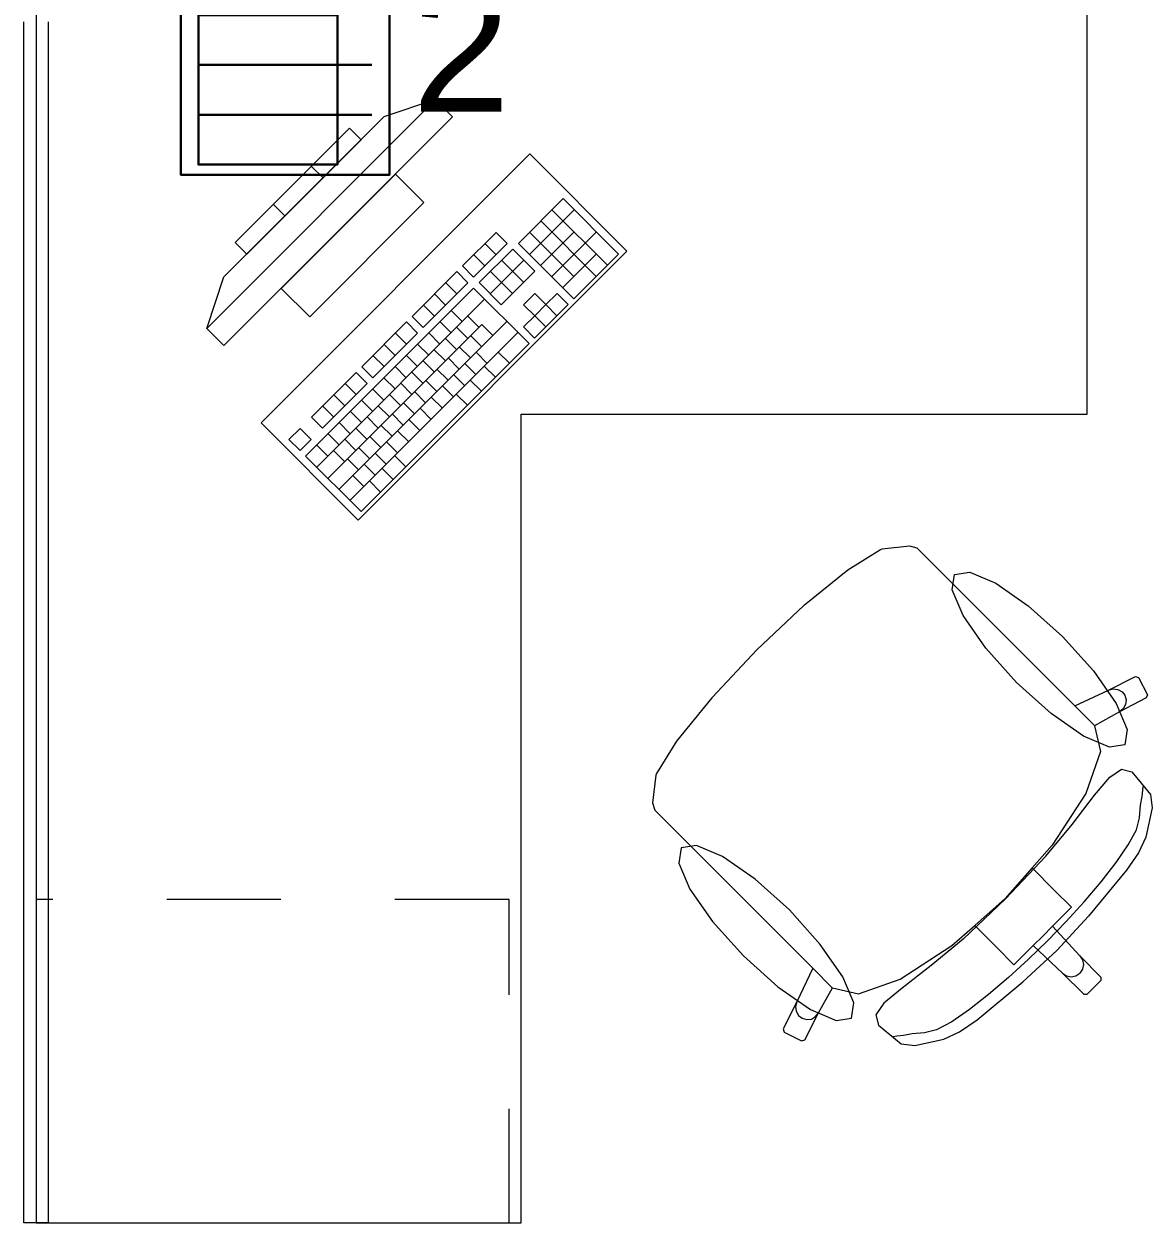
# Model space of a CAD drawing. Header units: inches. Extents: x -19 to 5698, y -728 to 92.
# Drawn here: x 120.586 to 121.981, y 10.601 to 12.084 of the extents above; entities that cross this region are included whole.
import ezdxf

# ---------------------------------------------------------------- set-up
doc = ezdxf.new("R2010")
doc.units = ezdxf.units.IN
doc.header["$MEASUREMENT"] = 0
doc.linetypes.add('HIDDEN', pattern=[0.375, 0.25, -0.125])
doc.linetypes.add('Rayas', pattern=[0.282222, 0.141111, -0.141111])
doc.layers.get('0').update_dxf_attribs({"color": 61})
doc.layers.add('00 conduct tomacorr', color=120, linetype='HIDDEN', lineweight=30)
doc.layers.add('00 IE LUZ EMERGENCIA', color=253, linetype='Continuous', lineweight=0)
doc.layers.add('Interior - Mobiliario', color=7, linetype='Continuous')
doc.styles.add('Annotative', font='arial.ttf')

# ---------------------------------------------------------------- blocks, each defined once
blk = doc.blocks.new('CAJA POP UP 6 MODULOS')
at = {"layer": '00 conduct tomacorr', "linetype": 'Continuous'}
for p, q in [((-0.095, -0.165), (-0.095, -0.0151)), ((-0.052, -0.165), (-0.052, -0.0151)), ((0.052, -0.165), (0.052, -0.0151)), ((0.095, -0.165), (0.095, -0.0151)), ((0, -0.165), (0, -0.18))]:
    blk.add_line(p, q, dxfattribs=at)
for points in [[(-0.147, 0), (0.147, 0), (0.147, -0.18), (-0.147, -0.18)], [(0, 0), (0.147, 0), (0.147, -0.18), (0, -0.18)]]:
    blk.add_lwpolyline(points, close=True, dxfattribs=at)
for points in [[(-0.138, -0.045), (-0.009, -0.045), (-0.009, -0.165), (-0.138, -0.165), (-0.138, -0.045)], [(0.009, -0.045), (0.138, -0.045), (0.138, -0.165), (0.009, -0.165), (0.009, -0.045)]]:
    blk.add_lwpolyline(points, dxfattribs=at)
at = {"color": 1, "insert": (-0.1807, -0.168), "char_height": 0.05, "attachment_point": 1, "rotation": 180}
blk.add_mtext_dynamic_manual_height_columns('{\\fVerdana|b0|i0|c0|p34;2T}', width=0.000481, gutter_width=0.1561, heights=[0], dxfattribs=at)

msp = doc.modelspace()

# ---------------------------------------------------------------- linework, layer by layer
at = {"layer": 'Interior - Mobiliario', "color": 175, "linetype": 'Continuous', "lineweight": 13}
for p, q in [((120.586, 10.6013), (120.586, 12.0863)), ((120.616, 12.0863), (120.616, 10.6013)), ((121.0949, 11.9902), (120.8121, 11.7073)), ((121.0949, 11.9902), (121.0313, 11.9689)), ((121.1161, 11.9689), (121.0949, 11.9902)), ((120.8333, 11.6861), (121.1161, 11.9689)), ((120.8333, 11.771), (121.0313, 11.9689)), ((120.9888, 11.9548), (120.8474, 11.8134)), ((121.003, 11.9407), (120.9888, 11.9548)), ((120.8616, 11.7992), (121.003, 11.9407)), ((120.9559, 11.8935), (120.9417, 11.9077)), ((121.0454, 11.8982), (120.904, 11.7568)), ((121.0808, 11.8629), (121.0454, 11.8982)), ((120.9087, 11.8464), (120.8946, 11.8605)), ((120.9394, 11.7215), (121.0808, 11.8629)), ((121.2529, 11.8678), (121.1975, 11.8125)), ((121.3214, 11.7993), (121.2529, 11.8678)), ((121.2112, 11.7987), (121.2666, 11.8541)), ((121.3076, 11.7854), (121.239, 11.854)), ((121.2937, 11.7716), (121.2252, 11.8402)), ((121.17, 11.8261), (121.1284, 11.7846)), ((121.1837, 11.8124), (121.17, 11.8261)), ((121.2662, 11.7715), (121.2113, 11.8263)), ((121.2249, 11.785), (121.2665, 11.8266)), ((121.2386, 11.7713), (121.294, 11.8267)), ((120.8474, 11.8134), (120.8616, 11.7992)), ((121.1422, 11.7708), (121.1837, 11.8124)), ((121.1906, 11.8055), (121.149, 11.764)), ((121.1699, 11.7985), (121.1561, 11.8123)), ((121.218, 11.7781), (121.1906, 11.8055)), ((121.1975, 11.8125), (121.2661, 11.7439)), ((121.156, 11.7847), (121.1423, 11.7984)), ((121.1627, 11.7503), (121.2043, 11.7918)), ((121.2041, 11.7643), (121.1767, 11.7917)), ((121.2523, 11.7576), (121.2939, 11.7991)), ((121.2661, 11.7439), (121.3214, 11.7993)), ((121.1215, 11.7776), (121.0661, 11.7222)), ((121.1352, 11.7639), (121.1215, 11.7776)), ((121.1284, 11.7846), (121.1422, 11.7708)), ((121.1903, 11.7504), (121.1629, 11.7778)), ((121.1764, 11.7366), (121.218, 11.7781)), ((120.8121, 11.7073), (120.8333, 11.771)), ((120.904, 11.7568), (120.9394, 11.7215)), ((121.1421, 11.7571), (120.9344, 11.5494)), ((121.0798, 11.7085), (121.1352, 11.7639)), ((121.1214, 11.7501), (121.1077, 11.7638)), ((121.2107, 11.6885), (121.1421, 11.7571)), ((121.149, 11.764), (121.1764, 11.7366)), ((120.9481, 11.5356), (121.1558, 11.7434)), ((121.1075, 11.7362), (121.0938, 11.7499)), ((121.2179, 11.7505), (121.204, 11.7367)), ((121.2316, 11.7368), (121.2179, 11.7505)), ((121.2454, 11.7507), (121.2316, 11.7368)), ((121.2591, 11.737), (121.2454, 11.7507)), ((121.0937, 11.7224), (121.08, 11.7361)), ((121.1281, 11.7157), (121.1144, 11.7294)), ((121.204, 11.7367), (121.2177, 11.723)), ((121.2176, 11.6954), (121.2591, 11.737)), ((121.2177, 11.723), (121.2316, 11.7368)), ((121.2453, 11.7231), (121.2316, 11.7368)), ((120.9618, 11.5219), (121.1522, 11.7123)), ((120.9755, 11.5082), (121.1832, 11.7159)), ((121.0592, 11.7153), (121.0038, 11.6599)), ((121.0729, 11.7016), (121.0592, 11.7153)), ((121.0661, 11.7222), (121.0798, 11.7085)), ((121.1143, 11.7018), (121.1006, 11.7155)), ((121.1488, 11.7089), (121.135, 11.7226)), ((121.1659, 11.6986), (121.1522, 11.7123)), ((121.2177, 11.723), (121.2039, 11.7091)), ((121.2314, 11.7093), (121.2177, 11.723)), ((120.8121, 11.7073), (120.8333, 11.6861)), ((120.9892, 11.4945), (121.197, 11.7022)), ((121.0175, 11.6462), (121.0729, 11.7016)), ((121.0591, 11.6878), (121.0454, 11.7015)), ((121.1004, 11.688), (121.0867, 11.7017)), ((121.1349, 11.695), (121.1212, 11.7087)), ((121.1521, 11.6848), (121.1384, 11.6985)), ((121.2039, 11.7091), (121.2176, 11.6954)), ((121.003, 11.4808), (121.2107, 11.6885)), ((121.0452, 11.6739), (121.0315, 11.6876)), ((121.0866, 11.6741), (121.0729, 11.6878)), ((121.1211, 11.6812), (121.1073, 11.6949)), ((121.1382, 11.6709), (121.1245, 11.6846)), ((121.0314, 11.6601), (121.0177, 11.6738)), ((121.0727, 11.6603), (121.059, 11.674)), ((121.1072, 11.6673), (121.0935, 11.681)), ((121.1244, 11.6571), (121.1107, 11.6708)), ((121.1589, 11.6641), (121.1452, 11.6778)), ((121.1864, 11.6643), (121.1727, 11.678)), ((120.9969, 11.653), (120.9415, 11.5976)), ((121.0106, 11.6393), (120.9969, 11.653)), ((121.0038, 11.6599), (121.0175, 11.6462)), ((121.0589, 11.6464), (121.0452, 11.6601)), ((121.0795, 11.6396), (121.0658, 11.6533)), ((121.0934, 11.6535), (121.0796, 11.6672)), ((121.1105, 11.6432), (121.0968, 11.6569)), ((121.145, 11.6503), (121.1313, 11.664)), ((121.1691, 11.647), (121.1554, 11.6607)), ((120.9552, 11.5839), (121.0106, 11.6393)), ((120.9968, 11.6255), (120.9831, 11.6392)), ((121.045, 11.6326), (121.0313, 11.6463)), ((121.0657, 11.6258), (121.052, 11.6395)), ((121.0967, 11.6294), (121.083, 11.6431)), ((121.1312, 11.6364), (121.1175, 11.6502)), ((121.1518, 11.6296), (121.1381, 11.6434)), ((120.9829, 11.6116), (120.9692, 11.6253)), ((121.0312, 11.6187), (121.0175, 11.6324)), ((121.0518, 11.6119), (121.0381, 11.6257)), ((121.0828, 11.6155), (121.0691, 11.6292)), ((121.1173, 11.6226), (121.1036, 11.6363)), ((121.1345, 11.6123), (121.1208, 11.6261)), ((120.9691, 11.5978), (120.9554, 11.6115)), ((121.0173, 11.6049), (121.0036, 11.6186)), ((121.038, 11.5981), (121.0243, 11.6118)), ((121.069, 11.6017), (121.0553, 11.6154)), ((121.0896, 11.5949), (121.0759, 11.6086)), ((121.1035, 11.6087), (121.0898, 11.6225)), ((120.9415, 11.5976), (120.9552, 11.5839)), ((121.0035, 11.591), (120.9898, 11.6047)), ((121.0241, 11.5842), (121.0104, 11.598)), ((121.0551, 11.5878), (121.0414, 11.6016)), ((121.0758, 11.581), (121.0621, 11.5948)), ((120.9277, 11.5838), (120.9138, 11.5699)), ((120.9414, 11.5701), (120.9277, 11.5838)), ((120.9896, 11.5772), (120.9759, 11.5909)), ((121.0103, 11.5704), (120.9966, 11.5841)), ((121.0413, 11.574), (121.0276, 11.5877)), ((121.0619, 11.5672), (121.0482, 11.5809)), ((120.9138, 11.5699), (120.9275, 11.5562)), ((120.9275, 11.5562), (120.9414, 11.5701)), ((120.9758, 11.5633), (120.9621, 11.5771)), ((120.9964, 11.5565), (120.9827, 11.5703)), ((121.0275, 11.5601), (121.0137, 11.5739)), ((121.0481, 11.5534), (121.0344, 11.5671)), ((120.9344, 11.5494), (121.003, 11.4808)), ((120.9619, 11.5495), (120.9482, 11.5632)), ((120.9826, 11.5427), (120.9689, 11.5564)), ((121.0136, 11.5463), (120.9999, 11.56)), ((121.0342, 11.5395), (121.0205, 11.5532)), ((121.0583, 11.5362), (121.0446, 11.5499)), ((120.9998, 11.5324), (120.986, 11.5462)), ((121.0204, 11.5257), (121.0067, 11.5394)), ((121.0428, 11.5206), (121.029, 11.5343)), ((121.0065, 11.5118), (120.9928, 11.5255)), ((121.0272, 11.505), (121.0135, 11.5187)), ((121.6052, 11.4089), (121.6453, 11.4339)), ((121.6453, 11.4339), (121.6474, 11.4347)), ((121.6474, 11.4347), (121.6813, 11.4387)), ((121.6813, 11.4387), (121.6906, 11.4359)), ((121.6906, 11.4359), (121.7125, 11.4139)), ((121.5516, 11.3654), (121.6052, 11.4089)), ((121.7125, 11.4139), (121.7381, 11.3884)), ((121.7381, 11.3884), (121.8859, 11.2406)), ((121.4924, 11.3098), (121.5507, 11.3647)), ((121.5507, 11.3647), (121.5516, 11.3654)), ((121.4924, 11.3098), (121.4375, 11.2515)), ((121.9277, 11.2601), (121.9608, 11.2771)), ((121.9608, 11.2771), (121.9648, 11.2758)), ((121.9648, 11.2758), (121.9756, 11.2544)), ((121.8859, 11.2406), (121.9277, 11.2601)), ((121.9277, 11.2601), (121.9333, 11.2618)), ((121.9333, 11.2618), (121.9392, 11.2611)), ((121.9392, 11.2611), (121.9443, 11.2582)), ((121.9443, 11.2582), (121.9479, 11.2537)), ((121.9479, 11.2537), (121.9494, 11.248)), ((121.9756, 11.2544), (121.9743, 11.2504)), ((121.4369, 11.2507), (121.3933, 11.197)), ((121.4375, 11.2515), (121.4369, 11.2507)), ((121.9101, 11.2163), (121.8859, 11.2406)), ((121.9743, 11.2504), (121.9412, 11.2334)), ((121.9487, 11.2422), (121.9458, 11.2371)), ((121.9494, 11.248), (121.9487, 11.2422)), ((121.9412, 11.2334), (121.9102, 11.2161)), ((121.9458, 11.2371), (121.9412, 11.2334)), ((121.9101, 11.2163), (121.9102, 11.2161)), ((121.9102, 11.2161), (121.9176, 11.1842)), ((121.3933, 11.197), (121.3684, 11.157)), ((121.9176, 11.1842), (121.8993, 11.1322)), ((121.3675, 11.1548), (121.3635, 11.1209)), ((121.3684, 11.157), (121.3675, 11.1548)), ((121.9104, 11.1301), (121.929, 11.1524)), ((121.929, 11.1524), (121.9434, 11.1625)), ((121.9434, 11.1625), (121.9563, 11.159)), ((121.9563, 11.159), (121.9795, 11.1312)), ((121.9691, 11.1284), (121.9698, 11.1365)), ((121.9698, 11.1365), (121.9706, 11.141)), ((121.3635, 11.1209), (121.3664, 11.1116)), ((121.8993, 11.1322), (121.858, 11.0684)), ((121.8825, 11.094), (121.9104, 11.1301)), ((121.967, 11.1177), (121.9691, 11.1284)), ((121.9795, 11.1312), (121.9814, 11.1144)), ((121.3664, 11.1116), (121.3883, 11.0897)), ((121.9659, 11.1023), (121.967, 11.1177)), ((121.9814, 11.1144), (121.9736, 11.0783)), ((121.3883, 11.0897), (121.4138, 11.0642)), ((121.8498, 11.0547), (121.8825, 11.094)), ((121.962, 11.0875), (121.9659, 11.1023)), ((121.952, 11.0687), (121.962, 11.0875)), ((121.9736, 11.0783), (121.9646, 11.059)), ((121.4138, 11.0642), (121.5617, 10.9163)), ((121.858, 11.0684), (121.8332, 11.0402)), ((121.9372, 11.0468), (121.952, 11.0687)), ((121.8003, 11.0019), (121.8498, 11.0547)), ((121.9186, 11.023), (121.9372, 11.0468)), ((121.9646, 11.059), (121.9497, 11.0374)), ((121.8332, 11.0402), (121.7999, 11.0024)), ((121.8332, 11.0402), (121.8605, 11.0128)), ((121.9497, 11.0374), (121.9029, 10.9807)), ((121.8974, 10.9983), (121.9186, 11.023)), ((121.8003, 11.0019), (121.7476, 10.9524)), ((121.762, 10.9691), (121.7999, 11.0024)), ((121.8605, 11.0128), (121.8817, 10.9917)), ((121.8817, 10.9917), (121.8581, 10.9681)), ((121.8749, 10.9737), (121.8974, 10.9983)), ((121.852, 10.9502), (121.8749, 10.9737)), ((121.9029, 10.9807), (121.8638, 10.9384)), ((121.7339, 10.9443), (121.762, 10.9691)), ((121.762, 10.9691), (121.7894, 10.9417)), ((121.8342, 10.9442), (121.8461, 10.9561)), ((121.8581, 10.9681), (121.8461, 10.9561)), ((121.8581, 10.9681), (121.892, 10.9315)), ((121.67, 10.9029), (121.7339, 10.9443)), ((121.7476, 10.9524), (121.7082, 10.9197)), ((121.7894, 10.9417), (121.8105, 10.9205)), ((121.8105, 10.9205), (121.8342, 10.9442)), ((121.852, 10.9502), (121.8286, 10.9274)), ((121.8342, 10.9442), (121.8707, 10.9102)), ((121.8286, 10.9274), (121.8039, 10.9048)), ((121.8216, 10.8993), (121.8638, 10.9384)), ((121.892, 10.9315), (121.8953, 10.9267)), ((121.892, 10.9315), (121.9181, 10.9054)), ((121.8953, 10.9267), (121.8964, 10.9209)), ((121.5617, 10.9163), (121.5421, 10.8746)), ((121.5859, 10.8921), (121.5617, 10.9163)), ((121.7082, 10.9197), (121.6721, 10.8918)), ((121.8952, 10.9152), (121.892, 10.9103)), ((121.8964, 10.9209), (121.8952, 10.9152)), ((121.6181, 10.8846), (121.67, 10.9029)), ((121.7649, 10.8525), (121.8216, 10.8993)), ((121.8039, 10.9048), (121.7792, 10.8837)), ((121.8707, 10.9102), (121.8756, 10.907)), ((121.8707, 10.9102), (121.8968, 10.8841)), ((121.8756, 10.907), (121.8813, 10.9058)), ((121.8813, 10.9058), (121.8871, 10.907)), ((121.8871, 10.907), (121.892, 10.9103)), ((121.9181, 10.9012), (121.9096, 10.8927)), ((121.9181, 10.9054), (121.9181, 10.9012)), ((121.5688, 10.861), (121.5861, 10.892)), ((121.5859, 10.8921), (121.5861, 10.892)), ((121.5861, 10.892), (121.6181, 10.8846)), ((121.6721, 10.8918), (121.6498, 10.8732)), ((121.7792, 10.8837), (121.7554, 10.8651)), ((121.8968, 10.8841), (121.901, 10.8841)), ((121.901, 10.8841), (121.9096, 10.8927)), ((121.5421, 10.8746), (121.5251, 10.8414)), ((121.5421, 10.8746), (121.5405, 10.8689)), ((121.5405, 10.8689), (121.5411, 10.8631)), ((121.6498, 10.8732), (121.6398, 10.8588)), ((121.5411, 10.8631), (121.544, 10.858)), ((121.544, 10.858), (121.5486, 10.8544)), ((121.5486, 10.8544), (121.5542, 10.8528)), ((121.5518, 10.8279), (121.5688, 10.861)), ((121.5542, 10.8528), (121.56, 10.8535)), ((121.56, 10.8535), (121.5652, 10.8564)), ((121.5652, 10.8564), (121.5688, 10.861)), ((121.6398, 10.8588), (121.6432, 10.8459)), ((121.7554, 10.8651), (121.7336, 10.8502)), ((121.7432, 10.8376), (121.7649, 10.8525)), ((121.5251, 10.8414), (121.5264, 10.8374)), ((121.5264, 10.8374), (121.5478, 10.8266)), ((121.6432, 10.8459), (121.671, 10.8227)), ((121.7147, 10.8403), (121.7, 10.8364)), ((121.7336, 10.8502), (121.7147, 10.8403)), ((121.724, 10.8286), (121.7432, 10.8376)), ((121.5478, 10.8266), (121.5518, 10.8279)), ((121.6658, 10.8324), (121.6613, 10.8316)), ((121.6738, 10.8332), (121.6658, 10.8324)), ((121.671, 10.8227), (121.6878, 10.8209)), ((121.6846, 10.8352), (121.6738, 10.8332)), ((121.7, 10.8364), (121.6846, 10.8352)), ((121.6878, 10.8209), (121.724, 10.8286)), ((120.616, 10.6013), (120.586, 10.6013))]:
    msp.add_line(p, q, dxfattribs=at)
at = {"layer": 'Interior - Mobiliario', "color": 175, "linetype": 'Rayas', "lineweight": 13}
for p, q in [((121.186, 11.0013), (120.601, 11.0013)), ((121.186, 10.6013), (121.186, 11.0013))]:
    msp.add_line(p, q, dxfattribs=at)
at = {"layer": 'Interior - Mobiliario', "color": 175, "linetype": 'Continuous', "lineweight": 13, "flags": 128}
for points in [[(120.601, 12.1013), (120.601, 10.6013), (121.201, 10.6013), (121.201, 11.6013), (121.901, 11.6013), (121.901, 12.1013)], [(120.8792, 11.5906), (120.9995, 11.4704), (121.3318, 11.8028), (121.2116, 11.923)], [(121.8708, 11.3263), (121.909, 11.2838), (121.937, 11.2435), (121.9506, 11.2114), (121.9477, 11.1925), (121.9288, 11.1896), (121.8967, 11.2032), (121.8564, 11.2313), (121.8139, 11.2694), (121.7757, 11.3119), (121.7477, 11.3523), (121.7341, 11.3843), (121.737, 11.4032), (121.7559, 11.4061), (121.788, 11.3925), (121.8283, 11.3645)], [(121.4759, 10.9314), (121.5184, 10.8932), (121.5587, 10.8652), (121.5908, 10.8516), (121.6097, 10.8545), (121.6126, 10.8734), (121.599, 10.9055), (121.571, 10.9458), (121.5328, 10.9883), (121.4903, 11.0265), (121.45, 11.0545), (121.4179, 11.0681), (121.399, 11.0652), (121.3961, 11.0463), (121.4097, 11.0142), (121.4377, 10.9739)]]:
    msp.add_lwpolyline(points, close=True, dxfattribs=at)

# ---------------------------------------------------------------- block references
at = {"layer": '00 conduct tomacorr', "xscale": 1.432830642179531, "yscale": 1.432830642179531, "zscale": 1.432830642179531, "rotation": 269.9999999999999}
msp.add_blockref('CAJA POP UP 6 MODULOS', (121.0381, 12.1077), dxfattribs=at)

# ---------------------------------------------------------------- texts
at = {"layer": '00 IE LUZ EMERGENCIA', "style": 'Annotative'}
msp.add_attdef('2', (121.0663, 11.9754), '', height=0.1562, dxfattribs=at)

doc.saveas('drawing.dxf')
